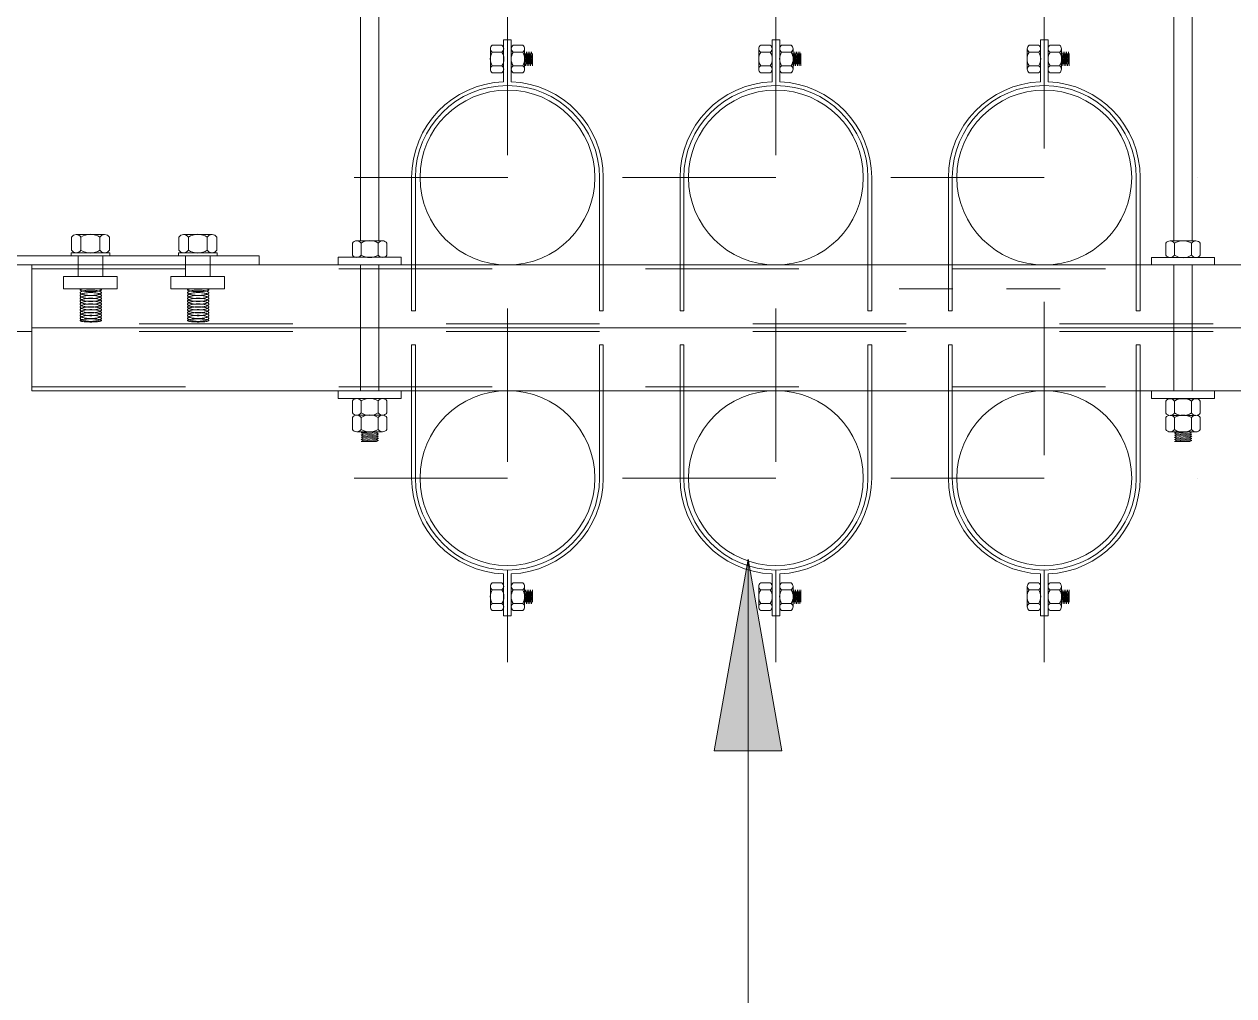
# Model space of a CAD drawing. Header units: metres. Extents: x -1215.1 to -1160.7, y 0 to 26.6.
# Drawn here: x -1203.007 to -1202.219, y 19.946 to 20.58 of the extents above; entities that cross this region are included whole.
import ezdxf

# ---------------------------------------------------------------- set-up
doc = ezdxf.new("R2010")
doc.units = ezdxf.units.M
for name, pattern in [('Hidden - Small', [0.002294, 0.0015, -0.0007938]), ('JacobsCenter', [0.015, 0.009, -0.0015, 0.003, -0.0015]), ('JacobsDash', [0.0045, 0.003, -0.0015])]:
    doc.linetypes.add(name, pattern=pattern)
doc.layers.add('A-DETL', color=7, linetype='Continuous', lineweight=13)
doc.layers.add('G-ANNO-TEXT', color=7, linetype='Continuous', lineweight=9)

msp = doc.modelspace()

# ---------------------------------------------------------------- hatches: boundary and pattern name
at = {"layer": 'G-ANNO-TEXT'}
msp.add_hatch(color=256, dxfattribs=at).paths.add_polyline_path([(-1202.53548, 20.23085), (-1202.55752, 20.10585), (-1202.51344, 20.10585)])

# ---------------------------------------------------------------- linework, layer by layer
at = {"layer": 'A-DETL', "lineweight": 18}
for p, q in [((-1202.78818, 20.43847), (-1202.78818, 20.7183)), ((-1202.77618, 20.43847), (-1202.77618, 20.7183)), ((-1202.25787, 20.43836), (-1202.25787, 20.71322)), ((-1202.24587, 20.43836), (-1202.24587, 20.71322)), ((-1202.78818, 20.42267), (-1202.78818, 20.34067)), ((-1202.77618, 20.42267), (-1202.77618, 20.34067)), ((-1202.25787, 20.42267), (-1202.25787, 20.34067)), ((-1202.24587, 20.42267), (-1202.24587, 20.34067))]:
    msp.add_line(p, q, dxfattribs=at)
at = {"layer": 'A-DETL', "linetype": 'JacobsCenter', "lineweight": 9}
for p, q in [((-1202.69232, 20.5943), (-1202.69232, 20.16367)), ((-1202.51732, 20.5943), (-1202.51732, 20.16367)), ((-1202.34232, 20.59867), (-1202.34232, 20.16367)), ((-1202.79218, 20.47967), (-1202.59232, 20.47967)), ((-1202.61732, 20.47967), (-1202.41732, 20.47967)), ((-1202.44232, 20.47967), (-1202.24232, 20.47967)), ((-1202.44232, 20.47967), (-1202.24232, 20.47967)), ((-1202.77377, 20.43847), (-1202.79084, 20.43847)), ((-1202.79232, 20.28367), (-1202.59232, 20.28367)), ((-1202.61732, 20.28367), (-1202.41732, 20.28367)), ((-1202.44232, 20.28367), (-1202.24232, 20.28367))]:
    msp.add_line(p, q, dxfattribs=at)
at = {"layer": 'A-DETL', "lineweight": 9}
for p, q in [((-1202.68982, 20.56948), (-1202.69482, 20.56948)), ((-1202.69482, 20.54212), (-1202.69482, 20.56948)), ((-1202.69232, 20.53967), (-1202.69232, 20.56948)), ((-1202.68982, 20.54212), (-1202.68982, 20.56948)), ((-1202.51482, 20.56948), (-1202.51982, 20.56948)), ((-1202.51982, 20.54212), (-1202.51982, 20.56948)), ((-1202.51732, 20.53967), (-1202.51732, 20.56948)), ((-1202.51482, 20.54212), (-1202.51482, 20.56948)), ((-1202.33982, 20.56948), (-1202.34482, 20.56948)), ((-1202.34482, 20.54212), (-1202.34482, 20.56948)), ((-1202.34232, 20.53967), (-1202.34232, 20.56948)), ((-1202.33982, 20.54212), (-1202.33982, 20.56948)), ((-1202.70344, 20.56369), (-1202.70344, 20.55698)), ((-1202.70344, 20.56369), (-1202.70344, 20.55698)), ((-1202.7022, 20.56593), (-1202.69599, 20.56593)), ((-1202.7022, 20.56146), (-1202.69599, 20.56146)), ((-1202.69482, 20.56369), (-1202.69482, 20.55698)), ((-1202.68237, 20.56593), (-1202.68858, 20.56593)), ((-1202.68237, 20.56146), (-1202.68858, 20.56146)), ((-1202.68113, 20.55698), (-1202.68113, 20.56371)), ((-1202.68057, 20.55261), (-1202.68113, 20.56161)), ((-1202.68, 20.55364), (-1202.68057, 20.56059)), ((-1202.67944, 20.55261), (-1202.68, 20.56161)), ((-1202.67888, 20.55364), (-1202.67944, 20.56059)), ((-1202.67832, 20.55261), (-1202.67888, 20.56161)), ((-1202.67775, 20.55364), (-1202.67832, 20.56059)), ((-1202.67719, 20.55261), (-1202.67775, 20.56161)), ((-1202.67663, 20.55364), (-1202.67719, 20.56059)), ((-1202.67663, 20.56161), (-1202.67607, 20.55261)), ((-1202.67607, 20.55261), (-1202.67607, 20.56059)), ((-1202.52844, 20.56369), (-1202.52844, 20.55698)), ((-1202.52844, 20.56369), (-1202.52844, 20.55698)), ((-1202.5272, 20.56593), (-1202.52099, 20.56593)), ((-1202.5272, 20.56146), (-1202.52099, 20.56146)), ((-1202.51982, 20.56369), (-1202.51982, 20.55698)), ((-1202.50737, 20.56593), (-1202.51358, 20.56593)), ((-1202.50737, 20.56146), (-1202.51358, 20.56146)), ((-1202.50613, 20.55698), (-1202.50613, 20.56371)), ((-1202.50557, 20.55261), (-1202.50613, 20.56161)), ((-1202.505, 20.55364), (-1202.50557, 20.56059)), ((-1202.50444, 20.55261), (-1202.505, 20.56161)), ((-1202.50388, 20.55364), (-1202.50444, 20.56059)), ((-1202.50332, 20.55261), (-1202.50388, 20.56161)), ((-1202.50275, 20.55364), (-1202.50332, 20.56059)), ((-1202.50219, 20.55261), (-1202.50275, 20.56161)), ((-1202.50163, 20.55364), (-1202.50219, 20.56059)), ((-1202.50163, 20.56161), (-1202.50107, 20.55261)), ((-1202.50107, 20.55261), (-1202.50107, 20.56059)), ((-1202.35344, 20.56369), (-1202.35344, 20.55698)), ((-1202.35344, 20.56369), (-1202.35344, 20.55698)), ((-1202.3522, 20.56593), (-1202.34599, 20.56593)), ((-1202.3522, 20.56146), (-1202.34599, 20.56146)), ((-1202.34482, 20.56369), (-1202.34482, 20.55698)), ((-1202.33237, 20.56593), (-1202.33858, 20.56593)), ((-1202.33237, 20.56146), (-1202.33858, 20.56146)), ((-1202.33113, 20.55698), (-1202.33113, 20.56371)), ((-1202.33057, 20.55261), (-1202.33113, 20.56161)), ((-1202.33, 20.55364), (-1202.33057, 20.56059)), ((-1202.32944, 20.55261), (-1202.33, 20.56161)), ((-1202.32888, 20.55364), (-1202.32944, 20.56059)), ((-1202.32832, 20.55261), (-1202.32888, 20.56161)), ((-1202.32775, 20.55364), (-1202.32832, 20.56059)), ((-1202.32719, 20.55261), (-1202.32775, 20.56161)), ((-1202.32663, 20.55364), (-1202.32719, 20.56059)), ((-1202.32663, 20.56161), (-1202.32607, 20.55261)), ((-1202.32607, 20.55261), (-1202.32607, 20.56059)), ((-1202.70344, 20.55698), (-1202.70344, 20.55025)), ((-1202.70344, 20.55698), (-1202.70344, 20.55025)), ((-1202.7022, 20.5525), (-1202.69599, 20.5525)), ((-1202.69482, 20.55698), (-1202.69482, 20.55025)), ((-1202.68237, 20.5525), (-1202.68858, 20.5525)), ((-1202.68113, 20.55026), (-1202.68113, 20.55698)), ((-1202.52844, 20.55698), (-1202.52844, 20.55025)), ((-1202.52844, 20.55698), (-1202.52844, 20.55025)), ((-1202.5272, 20.5525), (-1202.52099, 20.5525)), ((-1202.51982, 20.55698), (-1202.51982, 20.55025)), ((-1202.50737, 20.5525), (-1202.51358, 20.5525)), ((-1202.50613, 20.55026), (-1202.50613, 20.55698)), ((-1202.35344, 20.55698), (-1202.35344, 20.55025)), ((-1202.35344, 20.55698), (-1202.35344, 20.55025)), ((-1202.3522, 20.5525), (-1202.34599, 20.5525)), ((-1202.34482, 20.55698), (-1202.34482, 20.55025)), ((-1202.33237, 20.5525), (-1202.33858, 20.5525)), ((-1202.33113, 20.55026), (-1202.33113, 20.55698)), ((-1202.7022, 20.54802), (-1202.69599, 20.54802)), ((-1202.68237, 20.54802), (-1202.68858, 20.54802)), ((-1202.5272, 20.54802), (-1202.52099, 20.54802)), ((-1202.50737, 20.54802), (-1202.51358, 20.54802)), ((-1202.3522, 20.54802), (-1202.34599, 20.54802)), ((-1202.33237, 20.54802), (-1202.33858, 20.54802)), ((-1202.75482, 20.47967), (-1202.75482, 20.39267)), ((-1202.75232, 20.47967), (-1202.75232, 20.39267)), ((-1202.63232, 20.47967), (-1202.63232, 20.39267)), ((-1202.62982, 20.47967), (-1202.62982, 20.39267)), ((-1202.57982, 20.47967), (-1202.57982, 20.39267)), ((-1202.57732, 20.47967), (-1202.57732, 20.39267)), ((-1202.45732, 20.47967), (-1202.45732, 20.39267)), ((-1202.45482, 20.47967), (-1202.45482, 20.39267)), ((-1202.40482, 20.47967), (-1202.40482, 20.39267)), ((-1202.40232, 20.47967), (-1202.40232, 20.39267)), ((-1202.28232, 20.47967), (-1202.28232, 20.39267)), ((-1202.27982, 20.47967), (-1202.27982, 20.39267)), ((-1202.96419, 20.44253), (-1202.97346, 20.44253)), ((-1202.96419, 20.44253), (-1202.97346, 20.44253)), ((-1202.95494, 20.44253), (-1202.96419, 20.44253)), ((-1202.95494, 20.44253), (-1202.96419, 20.44253)), ((-1202.89419, 20.44253), (-1202.90346, 20.44253)), ((-1202.89419, 20.44253), (-1202.90346, 20.44253)), ((-1202.88494, 20.44253), (-1202.89419, 20.44253)), ((-1202.88494, 20.44253), (-1202.89419, 20.44253)), ((-1202.97653, 20.44083), (-1202.97653, 20.43227)), ((-1202.97036, 20.44083), (-1202.97036, 20.43227)), ((-1202.95802, 20.44083), (-1202.95802, 20.43227)), ((-1202.95185, 20.44083), (-1202.95185, 20.43227)), ((-1202.90653, 20.44083), (-1202.90653, 20.43227)), ((-1202.90036, 20.44083), (-1202.90036, 20.43227)), ((-1202.88802, 20.44083), (-1202.88802, 20.43227)), ((-1202.88185, 20.44083), (-1202.88185, 20.43227)), ((-1202.7934, 20.43692), (-1202.7934, 20.42914)), ((-1202.78779, 20.43692), (-1202.78779, 20.42914)), ((-1202.77657, 20.43692), (-1202.77657, 20.42914)), ((-1202.77097, 20.43692), (-1202.77097, 20.42914)), ((-1202.26309, 20.43681), (-1202.26309, 20.42903)), ((-1202.26028, 20.43836), (-1202.25187, 20.43836)), ((-1202.26028, 20.43836), (-1202.25187, 20.43836)), ((-1202.25748, 20.43681), (-1202.25748, 20.42903)), ((-1202.25187, 20.43836), (-1202.24345, 20.43836)), ((-1202.25187, 20.43836), (-1202.24345, 20.43836)), ((-1202.24626, 20.43681), (-1202.24626, 20.42903)), ((-1202.24066, 20.43681), (-1202.24066, 20.42903)), ((-1202.95154, 20.43065), (-1202.97684, 20.43065)), ((-1202.97684, 20.42867), (-1202.97684, 20.43065)), ((-1202.97684, 20.42867), (-1202.95154, 20.42867)), ((-1202.96419, 20.43065), (-1202.97346, 20.43065)), ((-1202.95494, 20.43065), (-1202.96419, 20.43065)), ((-1202.95154, 20.42867), (-1202.95154, 20.43065)), ((-1202.88154, 20.43065), (-1202.90684, 20.43065)), ((-1202.90684, 20.42867), (-1202.90684, 20.43065)), ((-1202.90684, 20.42867), (-1202.88154, 20.42867)), ((-1202.89419, 20.43065), (-1202.90346, 20.43065)), ((-1202.88494, 20.43065), (-1202.89419, 20.43065)), ((-1202.88154, 20.42867), (-1202.88154, 20.43065)), ((-1202.80268, 20.42767), (-1202.76168, 20.42767)), ((-1202.80268, 20.42767), (-1202.80268, 20.42267)), ((-1202.79059, 20.42767), (-1202.78218, 20.42767)), ((-1202.78218, 20.42767), (-1202.77376, 20.42767)), ((-1202.76168, 20.42767), (-1202.76168, 20.42267)), ((-1202.27237, 20.42756), (-1202.23137, 20.42756)), ((-1202.27237, 20.42756), (-1202.27237, 20.42267)), ((-1202.26028, 20.42756), (-1202.25187, 20.42756)), ((-1202.25187, 20.42756), (-1202.24345, 20.42756)), ((-1202.23137, 20.42756), (-1202.23137, 20.42267)), ((-1202.75482, 20.39267), (-1202.75232, 20.39267)), ((-1202.63232, 20.39267), (-1202.62982, 20.39267)), ((-1202.57982, 20.39267), (-1202.57732, 20.39267)), ((-1202.45732, 20.39267), (-1202.45482, 20.39267)), ((-1202.40482, 20.39267), (-1202.40232, 20.39267)), ((-1202.28232, 20.39267), (-1202.27982, 20.39267)), ((-1202.03232, 20.38167), (-1203.00232, 20.38167)), ((-1202.75482, 20.37067), (-1202.75232, 20.37067)), ((-1202.75482, 20.28367), (-1202.75482, 20.37067)), ((-1202.75232, 20.28367), (-1202.75232, 20.37067)), ((-1202.63232, 20.28367), (-1202.63232, 20.37067)), ((-1202.63232, 20.37067), (-1202.62982, 20.37067)), ((-1202.62982, 20.28367), (-1202.62982, 20.37067)), ((-1202.57982, 20.37067), (-1202.57732, 20.37067)), ((-1202.57982, 20.28367), (-1202.57982, 20.37067)), ((-1202.57732, 20.28367), (-1202.57732, 20.37067)), ((-1202.45732, 20.28367), (-1202.45732, 20.37067)), ((-1202.45732, 20.37067), (-1202.45482, 20.37067)), ((-1202.45482, 20.28367), (-1202.45482, 20.37067)), ((-1202.40482, 20.37067), (-1202.40232, 20.37067)), ((-1202.40482, 20.28367), (-1202.40482, 20.37067)), ((-1202.40232, 20.28367), (-1202.40232, 20.37067)), ((-1202.28232, 20.28367), (-1202.28232, 20.37067)), ((-1202.28232, 20.37067), (-1202.27982, 20.37067)), ((-1202.27982, 20.28367), (-1202.27982, 20.37067)), ((-1202.80268, 20.33567), (-1202.80268, 20.34067)), ((-1202.76168, 20.33567), (-1202.76168, 20.34067)), ((-1202.27237, 20.33556), (-1202.27237, 20.34067)), ((-1202.23137, 20.33556), (-1202.23137, 20.34067)), ((-1202.80268, 20.33567), (-1202.76168, 20.33567)), ((-1202.7934, 20.32624), (-1202.7934, 20.33402)), ((-1202.79059, 20.33549), (-1202.78218, 20.33549)), ((-1202.78779, 20.32624), (-1202.78779, 20.33402)), ((-1202.78218, 20.33549), (-1202.77376, 20.33549)), ((-1202.77657, 20.32624), (-1202.77657, 20.33402)), ((-1202.77097, 20.32624), (-1202.77097, 20.33402)), ((-1202.27237, 20.33556), (-1202.23137, 20.33556)), ((-1202.26309, 20.32612), (-1202.26309, 20.3339)), ((-1202.26028, 20.33537), (-1202.25187, 20.33537)), ((-1202.25748, 20.32612), (-1202.25748, 20.3339)), ((-1202.25187, 20.33537), (-1202.24345, 20.33537)), ((-1202.24626, 20.32612), (-1202.24626, 20.3339)), ((-1202.24066, 20.32612), (-1202.24066, 20.3339)), ((-1202.7934, 20.31543), (-1202.7934, 20.32321)), ((-1202.79059, 20.32469), (-1202.78218, 20.32469)), ((-1202.79059, 20.32469), (-1202.78218, 20.32469)), ((-1202.78779, 20.31543), (-1202.78779, 20.32321)), ((-1202.78218, 20.32469), (-1202.77376, 20.32469)), ((-1202.78218, 20.32469), (-1202.77376, 20.32469)), ((-1202.77657, 20.31543), (-1202.77657, 20.32321)), ((-1202.77097, 20.31543), (-1202.77097, 20.32321)), ((-1202.26309, 20.31532), (-1202.26309, 20.3231)), ((-1202.26028, 20.32457), (-1202.25187, 20.32457)), ((-1202.26028, 20.32457), (-1202.25187, 20.32457)), ((-1202.25748, 20.31532), (-1202.25748, 20.3231)), ((-1202.25187, 20.32457), (-1202.24345, 20.32457)), ((-1202.25187, 20.32457), (-1202.24345, 20.32457)), ((-1202.24626, 20.31532), (-1202.24626, 20.3231)), ((-1202.24066, 20.31532), (-1202.24066, 20.3231)), ((-1202.79059, 20.31388), (-1202.78218, 20.31388)), ((-1202.78636, 20.31388), (-1202.78765, 20.31318)), ((-1202.78765, 20.31318), (-1202.77637, 20.31388)), ((-1202.78765, 20.31318), (-1202.78636, 20.31247)), ((-1202.78636, 20.31247), (-1202.78765, 20.31177)), ((-1202.78765, 20.31177), (-1202.77637, 20.31247)), ((-1202.78765, 20.31177), (-1202.78636, 20.31106)), ((-1202.78636, 20.31106), (-1202.78765, 20.31036)), ((-1202.78765, 20.31036), (-1202.77637, 20.31106)), ((-1202.78765, 20.31036), (-1202.78636, 20.30966)), ((-1202.78636, 20.30966), (-1202.78765, 20.30895)), ((-1202.78765, 20.30895), (-1202.77637, 20.30966)), ((-1202.78765, 20.30895), (-1202.78636, 20.30825)), ((-1202.77637, 20.30825), (-1202.78765, 20.30754)), ((-1202.78765, 20.30754), (-1202.78636, 20.30825)), ((-1202.78765, 20.30754), (-1202.77766, 20.30754)), ((-1202.78636, 20.31247), (-1202.77766, 20.31318)), ((-1202.78636, 20.31106), (-1202.77766, 20.31177)), ((-1202.78636, 20.30966), (-1202.77766, 20.31036)), ((-1202.78636, 20.30825), (-1202.77766, 20.30895)), ((-1202.78218, 20.31388), (-1202.77376, 20.31388)), ((-1202.77766, 20.31318), (-1202.77637, 20.31388)), ((-1202.77766, 20.31318), (-1202.77637, 20.31388)), ((-1202.77637, 20.31247), (-1202.77766, 20.31318)), ((-1202.77637, 20.31247), (-1202.77766, 20.31318)), ((-1202.77766, 20.31177), (-1202.77637, 20.31247)), ((-1202.77637, 20.31106), (-1202.77766, 20.31177)), ((-1202.77766, 20.31036), (-1202.77637, 20.31106)), ((-1202.77637, 20.30966), (-1202.77766, 20.31036)), ((-1202.77766, 20.30895), (-1202.77637, 20.30966)), ((-1202.77766, 20.30895), (-1202.77637, 20.30825)), ((-1202.77766, 20.30754), (-1202.77637, 20.30825)), ((-1202.26028, 20.31377), (-1202.25187, 20.31377)), ((-1202.25605, 20.31377), (-1202.25734, 20.31306)), ((-1202.25734, 20.31306), (-1202.24606, 20.31377)), ((-1202.25734, 20.31306), (-1202.25605, 20.31236)), ((-1202.25605, 20.31236), (-1202.25734, 20.31166)), ((-1202.25734, 20.31166), (-1202.24606, 20.31236)), ((-1202.25734, 20.31166), (-1202.25605, 20.31095)), ((-1202.25605, 20.31095), (-1202.25734, 20.31025)), ((-1202.25734, 20.31025), (-1202.24606, 20.31095)), ((-1202.25734, 20.31025), (-1202.25605, 20.30954)), ((-1202.25605, 20.30954), (-1202.25734, 20.30884)), ((-1202.25734, 20.30884), (-1202.24606, 20.30954)), ((-1202.25734, 20.30884), (-1202.25605, 20.30813)), ((-1202.24606, 20.30813), (-1202.25734, 20.30743)), ((-1202.25734, 20.30743), (-1202.25605, 20.30813)), ((-1202.25734, 20.30743), (-1202.24735, 20.30743)), ((-1202.25605, 20.31236), (-1202.24735, 20.31306)), ((-1202.25605, 20.31095), (-1202.24735, 20.31166)), ((-1202.25605, 20.30954), (-1202.24735, 20.31025)), ((-1202.25605, 20.30813), (-1202.24735, 20.30884)), ((-1202.25187, 20.31377), (-1202.24345, 20.31377)), ((-1202.24735, 20.31306), (-1202.24606, 20.31377)), ((-1202.24735, 20.31306), (-1202.24606, 20.31377)), ((-1202.24606, 20.31236), (-1202.24735, 20.31306)), ((-1202.24606, 20.31236), (-1202.24735, 20.31306)), ((-1202.24735, 20.31166), (-1202.24606, 20.31236)), ((-1202.24606, 20.31095), (-1202.24735, 20.31166)), ((-1202.24735, 20.31025), (-1202.24606, 20.31095)), ((-1202.24606, 20.30954), (-1202.24735, 20.31025)), ((-1202.24735, 20.30884), (-1202.24606, 20.30954)), ((-1202.24735, 20.30884), (-1202.24606, 20.30813)), ((-1202.24735, 20.30743), (-1202.24606, 20.30813)), ((-1202.69482, 20.22122), (-1202.69482, 20.19386)), ((-1202.69232, 20.22367), (-1202.69232, 20.19386)), ((-1202.68982, 20.22122), (-1202.68982, 20.19386)), ((-1202.51982, 20.22122), (-1202.51982, 20.19386)), ((-1202.51732, 20.22367), (-1202.51732, 20.19386)), ((-1202.51482, 20.22122), (-1202.51482, 20.19386)), ((-1202.34482, 20.22122), (-1202.34482, 20.19386)), ((-1202.34232, 20.22367), (-1202.34232, 20.19386)), ((-1202.33982, 20.22122), (-1202.33982, 20.19386)), ((-1202.70344, 20.20636), (-1202.70344, 20.21309)), ((-1202.70344, 20.20636), (-1202.70344, 20.21309)), ((-1202.7022, 20.21532), (-1202.69599, 20.21532)), ((-1202.69482, 20.20636), (-1202.69482, 20.21309)), ((-1202.68237, 20.21532), (-1202.68858, 20.21532)), ((-1202.68113, 20.21308), (-1202.68113, 20.20636)), ((-1202.52844, 20.20636), (-1202.52844, 20.21309)), ((-1202.52844, 20.20636), (-1202.52844, 20.21309)), ((-1202.5272, 20.21532), (-1202.52099, 20.21532)), ((-1202.51982, 20.20636), (-1202.51982, 20.21309)), ((-1202.50737, 20.21532), (-1202.51358, 20.21532)), ((-1202.50613, 20.21308), (-1202.50613, 20.20636)), ((-1202.35344, 20.20636), (-1202.35344, 20.21309)), ((-1202.35344, 20.20636), (-1202.35344, 20.21309)), ((-1202.3522, 20.21532), (-1202.34599, 20.21532)), ((-1202.34482, 20.20636), (-1202.34482, 20.21309)), ((-1202.33237, 20.21532), (-1202.33858, 20.21532)), ((-1202.33113, 20.21308), (-1202.33113, 20.20636)), ((-1202.70344, 20.19965), (-1202.70344, 20.20636)), ((-1202.70344, 20.19965), (-1202.70344, 20.20636)), ((-1202.7022, 20.21084), (-1202.69599, 20.21084)), ((-1202.69482, 20.19965), (-1202.69482, 20.20636)), ((-1202.68237, 20.21084), (-1202.68858, 20.21084)), ((-1202.68057, 20.21073), (-1202.68113, 20.20173)), ((-1202.68113, 20.20636), (-1202.68113, 20.19964)), ((-1202.68, 20.2097), (-1202.68057, 20.20276)), ((-1202.67944, 20.21073), (-1202.68, 20.20173)), ((-1202.67888, 20.2097), (-1202.67944, 20.20276)), ((-1202.67832, 20.21073), (-1202.67888, 20.20173)), ((-1202.67775, 20.2097), (-1202.67832, 20.20276)), ((-1202.67719, 20.21073), (-1202.67775, 20.20173)), ((-1202.67663, 20.2097), (-1202.67719, 20.20276)), ((-1202.67663, 20.20173), (-1202.67607, 20.21073)), ((-1202.67607, 20.21073), (-1202.67607, 20.20276)), ((-1202.52844, 20.19965), (-1202.52844, 20.20636)), ((-1202.52844, 20.19965), (-1202.52844, 20.20636)), ((-1202.5272, 20.21084), (-1202.52099, 20.21084)), ((-1202.51982, 20.19965), (-1202.51982, 20.20636)), ((-1202.50737, 20.21084), (-1202.51358, 20.21084)), ((-1202.50557, 20.21073), (-1202.50613, 20.20173)), ((-1202.50613, 20.20636), (-1202.50613, 20.19964)), ((-1202.505, 20.2097), (-1202.50557, 20.20276)), ((-1202.50444, 20.21073), (-1202.505, 20.20173)), ((-1202.50388, 20.2097), (-1202.50444, 20.20276)), ((-1202.50332, 20.21073), (-1202.50388, 20.20173)), ((-1202.50275, 20.2097), (-1202.50332, 20.20276)), ((-1202.50219, 20.21073), (-1202.50275, 20.20173)), ((-1202.50163, 20.2097), (-1202.50219, 20.20276)), ((-1202.50163, 20.20173), (-1202.50107, 20.21073)), ((-1202.50107, 20.21073), (-1202.50107, 20.20276)), ((-1202.35344, 20.19965), (-1202.35344, 20.20636)), ((-1202.35344, 20.19965), (-1202.35344, 20.20636)), ((-1202.3522, 20.21084), (-1202.34599, 20.21084)), ((-1202.34482, 20.19965), (-1202.34482, 20.20636)), ((-1202.33237, 20.21084), (-1202.33858, 20.21084)), ((-1202.33057, 20.21073), (-1202.33113, 20.20173)), ((-1202.33113, 20.20636), (-1202.33113, 20.19964)), ((-1202.33, 20.2097), (-1202.33057, 20.20276)), ((-1202.32944, 20.21073), (-1202.33, 20.20173)), ((-1202.32888, 20.2097), (-1202.32944, 20.20276)), ((-1202.32832, 20.21073), (-1202.32888, 20.20173)), ((-1202.32775, 20.2097), (-1202.32832, 20.20276)), ((-1202.32719, 20.21073), (-1202.32775, 20.20173)), ((-1202.32663, 20.2097), (-1202.32719, 20.20276)), ((-1202.32663, 20.20173), (-1202.32607, 20.21073)), ((-1202.32607, 20.21073), (-1202.32607, 20.20276)), ((-1202.7022, 20.20189), (-1202.69599, 20.20189)), ((-1202.7022, 20.19741), (-1202.69599, 20.19741)), ((-1202.68237, 20.20189), (-1202.68858, 20.20189)), ((-1202.68237, 20.19741), (-1202.68858, 20.19741)), ((-1202.5272, 20.20189), (-1202.52099, 20.20189)), ((-1202.5272, 20.19741), (-1202.52099, 20.19741)), ((-1202.50737, 20.20189), (-1202.51358, 20.20189)), ((-1202.50737, 20.19741), (-1202.51358, 20.19741)), ((-1202.3522, 20.20189), (-1202.34599, 20.20189)), ((-1202.3522, 20.19741), (-1202.34599, 20.19741)), ((-1202.33237, 20.20189), (-1202.33858, 20.20189)), ((-1202.33237, 20.19741), (-1202.33858, 20.19741)), ((-1202.68982, 20.19386), (-1202.69482, 20.19386)), ((-1202.51482, 20.19386), (-1202.51982, 20.19386)), ((-1202.33982, 20.19386), (-1202.34482, 20.19386))]:
    msp.add_line(p, q, dxfattribs=at)
at = {"layer": 'A-DETL'}
for p, q in [((-1202.85419, 20.42867), (-1203.08673, 20.42867)), ((-1202.85419, 20.42867), (-1202.85419, 20.42267)), ((-1203.00232, 20.42267), (-1202.03232, 20.42267)), ((-1203.00232, 20.42267), (-1203.00232, 20.34067)), ((-1203.00232, 20.37917), (-1203.0924, 20.37917)), ((-1203.00232, 20.34067), (-1202.03232, 20.34067))]:
    msp.add_line(p, q, dxfattribs=at)
at = {"layer": 'A-DETL', "linetype": 'Hidden - Small', "lineweight": 9}
for p, q in [((-1202.97219, 20.41517), (-1202.97219, 20.42867)), ((-1202.95619, 20.41517), (-1202.95619, 20.42867)), ((-1202.90219, 20.41517), (-1202.90219, 20.42867)), ((-1202.88619, 20.41517), (-1202.88619, 20.42867)), ((-1202.98169, 20.41517), (-1202.94669, 20.41517)), ((-1202.98169, 20.40717), (-1202.98169, 20.41517)), ((-1202.94669, 20.40717), (-1202.94669, 20.41517)), ((-1202.91169, 20.41517), (-1202.87669, 20.41517)), ((-1202.91169, 20.40717), (-1202.91169, 20.41517)), ((-1202.87669, 20.40717), (-1202.87669, 20.41517)), ((-1202.98169, 20.40717), (-1202.94669, 20.40717)), ((-1202.91169, 20.40717), (-1202.87669, 20.40717)), ((-1202.40202, 20.40717), (-1202.43702, 20.40717)), ((-1202.33202, 20.40717), (-1202.36702, 20.40717))]:
    msp.add_line(p, q, dxfattribs=at)
at = {"layer": 'A-DETL', "linetype": 'JacobsDash'}
msp.add_line((-1202.9778, 20.42267), (-1203.08742, 20.42267), dxfattribs=at)
at = {"layer": 'A-DETL', "linetype": 'JacobsDash', "lineweight": 9}
for p, q in [((-1203.00232, 20.42017), (-1202.03232, 20.42017)), ((-1202.03232, 20.38417), (-1203.00232, 20.38417)), ((-1202.03232, 20.37917), (-1203.00232, 20.37917)), ((-1203.00232, 20.34317), (-1202.03232, 20.34317))]:
    msp.add_line(p, q, dxfattribs=at)
at = {"layer": 'A-DETL', "color": 143, "lineweight": 18, "true_color": 0x78aac8}
for centre in [(-1202.69232, 20.47967), (-1202.51732, 20.47967), (-1202.34232, 20.47967), (-1202.69232, 20.28367), (-1202.51732, 20.28367), (-1202.34232, 20.28367)]:
    msp.add_circle(centre, 0.057, dxfattribs=at)
at = {"layer": 'A-DETL', "lineweight": 9}
for centre, radius, start, end in [((-1202.69525, 20.55698), 0.00827, 147.20842, 212.79158), ((-1202.7008, 20.56369), 0.00264, 122.13554, 237.86446), ((-1202.6974, 20.56369), 0.00264, 302.13554, 57.86446), ((-1202.70294, 20.55698), 0.00827, 327.20842, 32.79158), ((-1202.68163, 20.55698), 0.00827, 147.20842, 212.79158), ((-1202.68717, 20.56369), 0.00264, 122.1346, 237.8654), ((-1202.68717, 20.56369), 0.00264, 122.1346, 237.8654), ((-1202.68377, 20.56369), 0.00264, 302.1346, 57.8654), ((-1202.68377, 20.56369), 0.00264, 302.1346, 57.8654), ((-1202.68932, 20.55698), 0.00827, 327.20842, 32.79158), ((-1202.52025, 20.55698), 0.00827, 147.20842, 212.79158), ((-1202.5258, 20.56369), 0.00264, 122.13554, 237.86446), ((-1202.5224, 20.56369), 0.00264, 302.13554, 57.86446), ((-1202.52794, 20.55698), 0.00827, 327.20842, 32.79158), ((-1202.50663, 20.55698), 0.00827, 147.20842, 212.79158), ((-1202.51217, 20.56369), 0.00264, 122.1346, 237.8654), ((-1202.51217, 20.56369), 0.00264, 122.1346, 237.8654), ((-1202.50877, 20.56369), 0.00264, 302.1346, 57.8654), ((-1202.50877, 20.56369), 0.00264, 302.1346, 57.8654), ((-1202.51432, 20.55698), 0.00827, 327.20842, 32.79158), ((-1202.34525, 20.55698), 0.00827, 147.20842, 212.79158), ((-1202.3508, 20.56369), 0.00264, 122.13554, 237.86446), ((-1202.3474, 20.56369), 0.00264, 302.13554, 57.86446), ((-1202.35294, 20.55698), 0.00827, 327.20842, 32.79158), ((-1202.33163, 20.55698), 0.00827, 147.20842, 212.79158), ((-1202.33717, 20.56369), 0.00264, 122.1346, 237.8654), ((-1202.33717, 20.56369), 0.00264, 122.1346, 237.8654), ((-1202.33377, 20.56369), 0.00264, 302.1346, 57.8654), ((-1202.33377, 20.56369), 0.00264, 302.1346, 57.8654), ((-1202.33932, 20.55698), 0.00827, 327.20842, 32.79158), ((-1202.7008, 20.55026), 0.00264, 122.1346, 237.8654), ((-1202.7008, 20.55026), 0.00264, 122.1346, 237.8654), ((-1202.6974, 20.55026), 0.00264, 302.1346, 57.8654), ((-1202.6974, 20.55026), 0.00264, 302.1346, 57.8654), ((-1202.68717, 20.55026), 0.00264, 122.13554, 237.86446), ((-1202.68377, 20.55026), 0.00264, 302.13554, 57.86446), ((-1202.5258, 20.55026), 0.00264, 122.1346, 237.8654), ((-1202.5258, 20.55026), 0.00264, 122.1346, 237.8654), ((-1202.5224, 20.55026), 0.00264, 302.1346, 57.8654), ((-1202.5224, 20.55026), 0.00264, 302.1346, 57.8654), ((-1202.51217, 20.55026), 0.00264, 122.13554, 237.86446), ((-1202.50877, 20.55026), 0.00264, 302.13554, 57.86446), ((-1202.3508, 20.55026), 0.00264, 122.1346, 237.8654), ((-1202.3508, 20.55026), 0.00264, 122.1346, 237.8654), ((-1202.3474, 20.55026), 0.00264, 302.1346, 57.8654), ((-1202.3474, 20.55026), 0.00264, 302.1346, 57.8654), ((-1202.33717, 20.55026), 0.00264, 122.13554, 237.86446), ((-1202.33377, 20.55026), 0.00264, 302.13554, 57.86446), ((-1202.69232, 20.47967), 0.0625, 92.29244, 180), ((-1202.69232, 20.47967), 0.06, 0, 180), ((-1202.69232, 20.47967), 0.0625, 0, 87.70756), ((-1202.51732, 20.47967), 0.0625, 92.29244, 180), ((-1202.51732, 20.47967), 0.06, 0, 180), ((-1202.51732, 20.47967), 0.0625, 0, 87.70756), ((-1202.34232, 20.47967), 0.0625, 92.29244, 180), ((-1202.34232, 20.47967), 0.06, 0, 180), ((-1202.34232, 20.47967), 0.0625, 0, 87.70756), ((-1202.97345, 20.43889), 0.00364, 32.1346, 147.8654), ((-1202.97345, 20.43889), 0.00364, 32.1346, 147.8654), ((-1202.96419, 20.43125), 0.01139, 57.20842, 122.79158), ((-1202.95494, 20.43889), 0.00364, 32.13554, 147.86446), ((-1202.90345, 20.43889), 0.00364, 32.1346, 147.8654), ((-1202.90345, 20.43889), 0.00364, 32.1346, 147.8654), ((-1202.89419, 20.43125), 0.01139, 57.20842, 122.79158), ((-1202.88494, 20.43889), 0.00364, 32.13554, 147.86446), ((-1202.79059, 20.43516), 0.00331, 32.13554, 147.86446), ((-1202.78218, 20.42822), 0.01035, 57.20842, 122.79158), ((-1202.77377, 20.43516), 0.00331, 32.1346, 147.8654), ((-1202.77377, 20.43516), 0.00331, 32.1346, 147.8654), ((-1202.26028, 20.43505), 0.00331, 32.13554, 147.86446), ((-1202.25187, 20.42811), 0.01035, 57.20842, 122.79158), ((-1202.24346, 20.43505), 0.00331, 32.1346, 147.8654), ((-1202.24346, 20.43505), 0.00331, 32.1346, 147.8654), ((-1202.97345, 20.43421), 0.00364, 212.1346, 327.8654), ((-1202.97345, 20.43421), 0.00364, 212.1346, 327.8654), ((-1202.96419, 20.44184), 0.01139, 237.20842, 302.79158), ((-1202.95494, 20.43421), 0.00364, 212.13554, 327.86446), ((-1202.90345, 20.43421), 0.00364, 212.1346, 327.8654), ((-1202.90345, 20.43421), 0.00364, 212.1346, 327.8654), ((-1202.89419, 20.44184), 0.01139, 237.20842, 302.79158), ((-1202.88494, 20.43421), 0.00364, 212.13554, 327.86446), ((-1202.79059, 20.4309), 0.00331, 212.13554, 327.86446), ((-1202.78218, 20.43785), 0.01035, 237.20842, 302.79158), ((-1202.77377, 20.4309), 0.00331, 212.1346, 327.8654), ((-1202.77377, 20.4309), 0.00331, 212.1346, 327.8654), ((-1202.26028, 20.43079), 0.00331, 212.13554, 327.86446), ((-1202.25187, 20.43773), 0.01035, 237.20842, 302.79158), ((-1202.24346, 20.43079), 0.00331, 212.1346, 327.8654), ((-1202.24346, 20.43079), 0.00331, 212.1346, 327.8654), ((-1202.79059, 20.33225), 0.00331, 32.13554, 147.86446), ((-1202.78218, 20.32531), 0.01035, 57.20842, 122.79158), ((-1202.77377, 20.33225), 0.00331, 32.1346, 147.8654), ((-1202.77377, 20.33225), 0.00331, 32.1346, 147.8654), ((-1202.26028, 20.33214), 0.00331, 32.13554, 147.86446), ((-1202.25187, 20.3252), 0.01035, 57.20842, 122.79158), ((-1202.24346, 20.33214), 0.00331, 32.1346, 147.8654), ((-1202.24346, 20.33214), 0.00331, 32.1346, 147.8654), ((-1202.79059, 20.328), 0.00331, 212.13554, 327.86446), ((-1202.79059, 20.32145), 0.00331, 32.13554, 147.86446), ((-1202.78218, 20.33494), 0.01035, 237.20842, 302.79158), ((-1202.78218, 20.31451), 0.01035, 57.20842, 122.79158), ((-1202.77377, 20.328), 0.00331, 212.1346, 327.8654), ((-1202.77377, 20.328), 0.00331, 212.1346, 327.8654), ((-1202.77377, 20.32145), 0.00331, 32.1346, 147.8654), ((-1202.77377, 20.32145), 0.00331, 32.1346, 147.8654), ((-1202.26028, 20.32788), 0.00331, 212.13554, 327.86446), ((-1202.26028, 20.32134), 0.00331, 32.13554, 147.86446), ((-1202.25187, 20.33483), 0.01035, 237.20842, 302.79158), ((-1202.25187, 20.3144), 0.01035, 57.20842, 122.79158), ((-1202.24346, 20.32788), 0.00331, 212.1346, 327.8654), ((-1202.24346, 20.32788), 0.00331, 212.1346, 327.8654), ((-1202.24346, 20.32134), 0.00331, 32.1346, 147.8654), ((-1202.24346, 20.32134), 0.00331, 32.1346, 147.8654), ((-1202.79059, 20.31719), 0.00331, 212.13554, 327.86446), ((-1202.78218, 20.32414), 0.01035, 237.20842, 302.79158), ((-1202.77377, 20.31719), 0.00331, 212.1346, 327.8654), ((-1202.77377, 20.31719), 0.00331, 212.1346, 327.8654), ((-1202.26028, 20.31708), 0.00331, 212.13554, 327.86446), ((-1202.25187, 20.32402), 0.01035, 237.20842, 302.79158), ((-1202.24346, 20.31708), 0.00331, 212.1346, 327.8654), ((-1202.24346, 20.31708), 0.00331, 212.1346, 327.8654), ((-1202.69232, 20.28367), 0.0625, 180, 267.70756), ((-1202.69232, 20.28367), 0.06, 180, 360), ((-1202.69232, 20.28367), 0.0625, 272.29244, 0), ((-1202.51732, 20.28367), 0.0625, 180, 267.70756), ((-1202.51732, 20.28367), 0.06, 180, 360), ((-1202.51732, 20.28367), 0.0625, 272.29244, 0), ((-1202.34232, 20.28367), 0.0625, 180, 267.70756), ((-1202.34232, 20.28367), 0.06, 180, 360), ((-1202.34232, 20.28367), 0.0625, 272.29244, 0), ((-1202.7008, 20.21308), 0.00264, 122.1346, 237.8654), ((-1202.7008, 20.21308), 0.00264, 122.1346, 237.8654), ((-1202.6974, 20.21308), 0.00264, 302.1346, 57.8654), ((-1202.6974, 20.21308), 0.00264, 302.1346, 57.8654), ((-1202.68717, 20.21308), 0.00264, 122.13554, 237.86446), ((-1202.68377, 20.21308), 0.00264, 302.13554, 57.86446), ((-1202.5258, 20.21308), 0.00264, 122.1346, 237.8654), ((-1202.5258, 20.21308), 0.00264, 122.1346, 237.8654), ((-1202.5224, 20.21308), 0.00264, 302.1346, 57.8654), ((-1202.5224, 20.21308), 0.00264, 302.1346, 57.8654), ((-1202.51217, 20.21308), 0.00264, 122.13554, 237.86446), ((-1202.50877, 20.21308), 0.00264, 302.13554, 57.86446), ((-1202.3508, 20.21308), 0.00264, 122.1346, 237.8654), ((-1202.3508, 20.21308), 0.00264, 122.1346, 237.8654), ((-1202.3474, 20.21308), 0.00264, 302.1346, 57.8654), ((-1202.3474, 20.21308), 0.00264, 302.1346, 57.8654), ((-1202.33717, 20.21308), 0.00264, 122.13554, 237.86446), ((-1202.33377, 20.21308), 0.00264, 302.13554, 57.86446), ((-1202.69525, 20.20636), 0.00827, 147.20842, 212.79158), ((-1202.70294, 20.20636), 0.00827, 327.20842, 32.79158), ((-1202.68163, 20.20636), 0.00827, 147.20842, 212.79158), ((-1202.68932, 20.20636), 0.00827, 327.20842, 32.79158), ((-1202.52025, 20.20636), 0.00827, 147.20842, 212.79158), ((-1202.52794, 20.20636), 0.00827, 327.20842, 32.79158), ((-1202.50663, 20.20636), 0.00827, 147.20842, 212.79158), ((-1202.51432, 20.20636), 0.00827, 327.20842, 32.79158), ((-1202.34525, 20.20636), 0.00827, 147.20842, 212.79158), ((-1202.35294, 20.20636), 0.00827, 327.20842, 32.79158), ((-1202.33163, 20.20636), 0.00827, 147.20842, 212.79158), ((-1202.33932, 20.20636), 0.00827, 327.20842, 32.79158), ((-1202.7008, 20.19965), 0.00264, 122.13554, 237.86446), ((-1202.6974, 20.19965), 0.00264, 302.13554, 57.86446), ((-1202.68717, 20.19965), 0.00264, 122.1346, 237.8654), ((-1202.68717, 20.19965), 0.00264, 122.1346, 237.8654), ((-1202.68377, 20.19965), 0.00264, 302.1346, 57.8654), ((-1202.68377, 20.19965), 0.00264, 302.1346, 57.8654), ((-1202.5258, 20.19965), 0.00264, 122.13554, 237.86446), ((-1202.5224, 20.19965), 0.00264, 302.13554, 57.86446), ((-1202.51217, 20.19965), 0.00264, 122.1346, 237.8654), ((-1202.51217, 20.19965), 0.00264, 122.1346, 237.8654), ((-1202.50877, 20.19965), 0.00264, 302.1346, 57.8654), ((-1202.50877, 20.19965), 0.00264, 302.1346, 57.8654), ((-1202.3508, 20.19965), 0.00264, 122.13554, 237.86446), ((-1202.3474, 20.19965), 0.00264, 302.13554, 57.86446), ((-1202.33717, 20.19965), 0.00264, 122.1346, 237.8654), ((-1202.33717, 20.19965), 0.00264, 122.1346, 237.8654), ((-1202.33377, 20.19965), 0.00264, 302.1346, 57.8654), ((-1202.33377, 20.19965), 0.00264, 302.1346, 57.8654)]:
    msp.add_arc(centre, radius, start, end, dxfattribs=at)
at = {"layer": 'A-DETL', "linetype": 'JacobsDash', "lineweight": 9}
for centre in [(-1202.96396, 20.4064), (-1202.89396, 20.4064)]:
    msp.add_ellipse(centre, major_axis=(0.00694, 0), ratio=0.155559, start_param=2.351216, end_param=7.073562, dxfattribs=at)
for centre, ratio in [((-1202.96396, 20.40454), 0.253311), ((-1202.96396, 20.40269), 0.285201), ((-1202.96396, 20.40084), 0.285201), ((-1202.89396, 20.40454), 0.253311), ((-1202.89396, 20.40269), 0.285201), ((-1202.89396, 20.40084), 0.285201), ((-1202.96396, 20.39898), 0.285201), ((-1202.96396, 20.39713), 0.285201), ((-1202.96396, 20.39527), 0.285201), ((-1202.96396, 20.39342), 0.285201), ((-1202.89396, 20.39898), 0.285201), ((-1202.89396, 20.39713), 0.285201), ((-1202.89396, 20.39527), 0.285201), ((-1202.89396, 20.39342), 0.285201), ((-1202.96396, 20.39156), 0.285201), ((-1202.96396, 20.38971), 0.285201), ((-1202.96396, 20.38786), 0.285201), ((-1202.96396, 20.38647), 0.147434), ((-1202.89396, 20.39156), 0.285201), ((-1202.89396, 20.38971), 0.285201), ((-1202.89396, 20.38786), 0.285201), ((-1202.89396, 20.38647), 0.147434)]:
    msp.add_ellipse(centre, major_axis=(0.00694, 0), ratio=ratio, dxfattribs=at)
at = {"layer": 'G-ANNO-TEXT'}
for p, q in [((-1202.53548, 20.23085), (-1202.55752, 20.10585)), ((-1202.51344, 20.10585), (-1202.53548, 20.23085)), ((-1202.53548, 20.23085), (-1202.53548, 19.13877)), ((-1202.55752, 20.10585), (-1202.51344, 20.10585))]:
    msp.add_line(p, q, dxfattribs=at)

doc.saveas('drawing.dxf')
